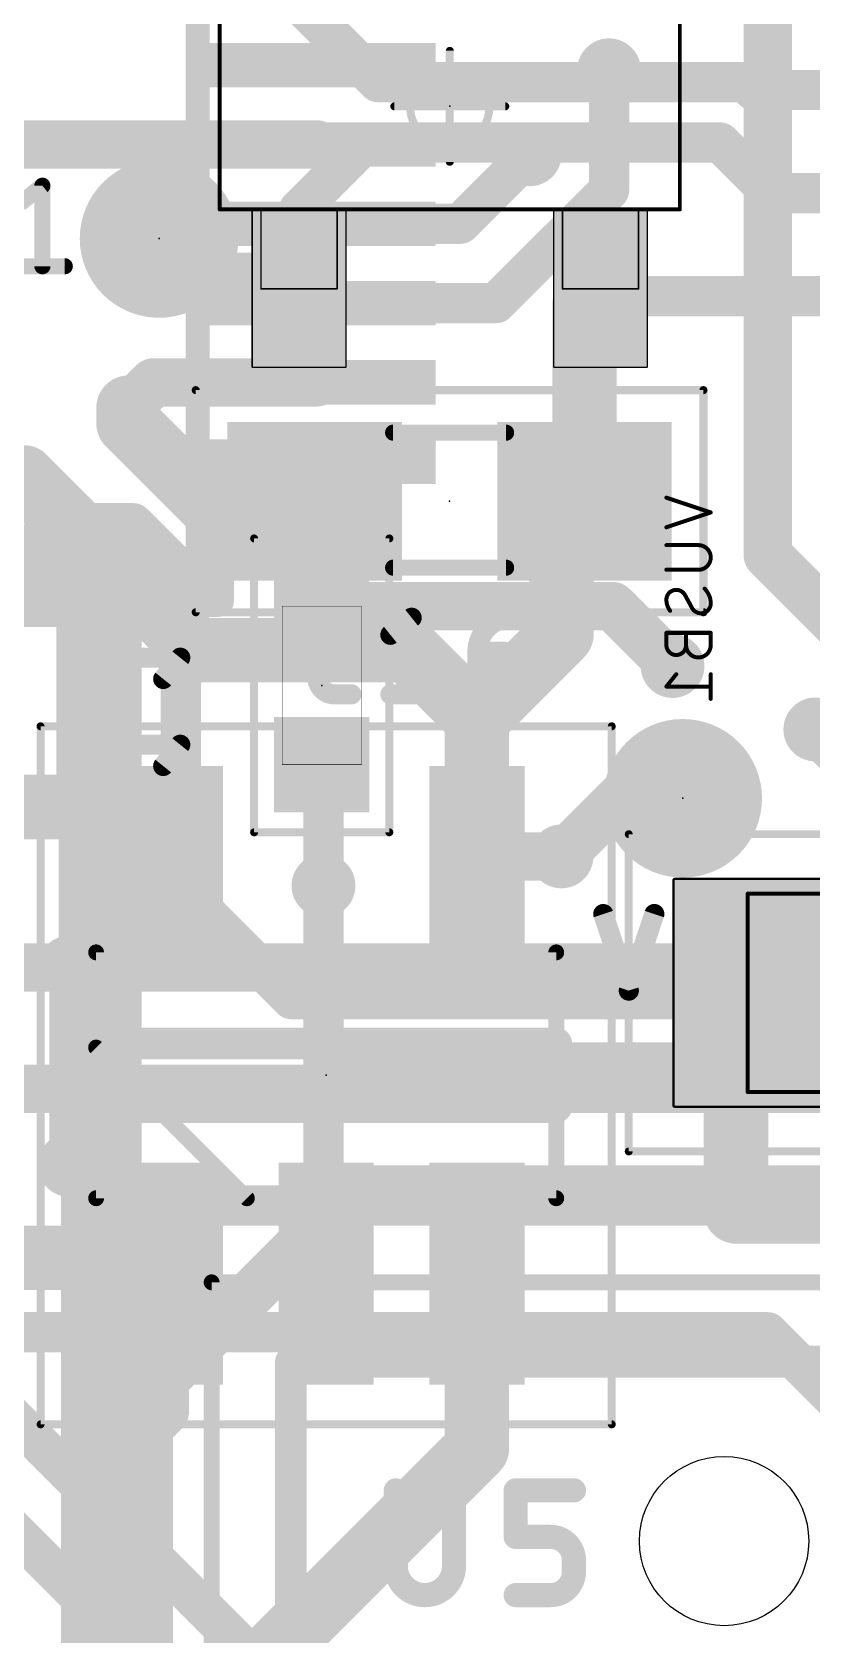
# Model space of a CAD drawing. Extents: x 23.6 to 57.9, y 14.1 to 54.9.
# Drawn here: x 46.36 to 51.28, y 21.29 to 31.4 of the extents above; entities that cross this region are included whole.
import ezdxf

# ---------------------------------------------------------------- set-up
doc = ezdxf.new("R2010")
doc.units = 0
for name, color, linetype in [('1', 12, 'CONTINUOUS'), ('15', 30, 'CONTINUOUS'), ('16', 132, 'CONTINUOUS'), ('18', 110, 'CONTINUOUS'), ('2', 41, 'CONTINUOUS'), ('20', 31, 'CONTINUOUS'), ('21', 253, 'CONTINUOUS'), ('22', 253, 'CONTINUOUS'), ('23', 53, 'CONTINUOUS'), ('24', 53, 'CONTINUOUS'), ('25', 253, 'CONTINUOUS'), ('26', 253, 'CONTINUOUS'), ('39', 12, 'CONTINUOUS'), ('40', 132, 'CONTINUOUS'), ('51', 253, 'CONTINUOUS'), ('52', 253, 'CONTINUOUS')]:
    doc.layers.add(name, color=color, linetype=linetype)

# ---------------------------------------------------------------- blocks, each defined once
blk = doc.blocks.new('RECT')
blk.add_solid([(-0.5, -0.5), (0.5, -0.5), (-0.5, 0.5), (0.5, 0.5)])
blk = doc.blocks.new('RECT152000X232000R3')
at = {"const_width": 0.0143}
blk.add_lwpolyline([(0.4679, -0.7107), (0.4679, 0.7107, 0.4142), (0.4608, 0.7179), (-0.4608, 0.7179, 0.4142), (-0.4679, 0.7107), (-0.4679, -0.7107, 0.4142), (-0.4608, -0.7179), (0.4608, -0.7179, 0.4142)], format="xyb", close=True, dxfattribs=at)
blk.add_solid([(-0.4643, -0.7143), (0.4643, -0.7143), (-0.4643, 0.7143), (0.4643, 0.7143)])
blk = doc.blocks.new('PIE')
at = {"const_width": 0.5}
blk.add_lwpolyline([(0, -0.25, 1), (0, 0.25, 1), (0, -0.25)], format="xyb", dxfattribs=at)
blk = doc.blocks.new('RECT160000X96000R3')
at = {"const_width": 0.009}
blk.add_lwpolyline([(0.4955, -0.291), (0.4955, 0.291, 0.4142), (0.491, 0.2955), (-0.491, 0.2955, 0.4142), (-0.4955, 0.291), (-0.4955, -0.291, 0.4142), (-0.491, -0.2955), (0.491, -0.2955, 0.4142)], format="xyb", close=True, dxfattribs=at)
blk.add_solid([(-0.4933, -0.2933), (0.4933, -0.2933), (-0.4933, 0.2933), (0.4933, 0.2933)])
blk = doc.blocks.new('ROUNDV')
at = {"const_width": 0.5}
blk.add_lwpolyline([(0, -0.25, 1), (0, 0.25, 1), (0, -0.25)], format="xyb", dxfattribs=at)

msp = doc.modelspace()

# ---------------------------------------------------------------- linework, layer by layer
at = {"layer": '1'}
for points, const_width in [([(48.543, 31.081), (48.046, 31.578)], 0.254), ([(50, 31.1552), (50, 31.081)], 0.254), ([(48.543, 31.081), (50, 31.081)], 0.254), ([(50, 31.081), (50.8578, 31.081)], 0.254), ([(50.8578, 31.081), (50.9078, 31.031)], 0.254), ([(50.9078, 31.031), (52.432, 31.031)], 0.254), ([(48.468, 30.7), (48.046, 30.278)], 0.254), ([(49.5, 30.7), (48.468, 30.7)], 0.254), ([(49.6, 30.7), (49.5, 30.7)], 0.254), ([(49.5, 30.7), (49.5, 30.6258)], 0.254), ([(50.7, 30.7), (49.6, 30.7)], 0.254), ([(51.019, 30.381), (50.7, 30.7)], 0.254), ([(52.432, 30.381), (51.019, 30.381)], 0.254), ([(48.046, 30.278), (48.046, 29.778)], 0.254), ([(47.164, 30.095), (47.164, 29.878)], 0.254), ([(47.946, 29.878), (47.164, 29.878)], 0.254), ([(48.046, 29.778), (47.946, 29.878)], 0.254), ([(49.845, 29.677), (49.946, 29.778)], 0.4064), ([(49.845, 28.439), (49.845, 29.677)], 0.4064), ([(49.899, 29.731), (49.845, 29.677)], 0.254), ([(52.432, 29.731), (49.899, 29.731)], 0.254), ([(46.9715, 28.9285), (46.9715, 29.0285)], 0.4064), ([(47.461, 28.439), (46.9715, 28.9285)], 0.4064), ([(46.9701, 29.0299), (46.9715, 29.0285)], 0.3048), ([(44.762, 28.589), (46.311, 28.589)], 0.4064), ([(46.311, 28.589), (47.4, 27.5)], 0.4064), ([(48.145, 28.439), (47.461, 28.439)], 0.4064), ([(49.845, 28.439), (49.7, 28.294)], 0.4064), ([(49.7, 28.294), (49.7, 27.6)], 0.4064), ([(29.7, 27.9), (46.8, 27.9)], 0.508), ([(46.8, 27.9), (46.8, 14.9)], 0.508), ([(49.7, 27.6), (49.167, 27.067)], 0.4064), ([(48.734, 27.5), (47.4, 27.5)], 0.4064), ([(49.167, 27.067), (48.734, 27.5)], 0.4064), ([(49.167, 26.07), (49.167, 27.067)], 0.4064), ([(46.826, 26.511), (45.849, 26.511)], 0.4064), ([(47.267, 26.07), (46.826, 26.511)], 0.4064), ([(49.167, 26.07), (49.297, 26.2)], 0.3048), ([(49.297, 26.2), (49.7, 26.2)], 0.3048), ([(48.2, 26.0156), (48.2, 23.587)], 0.254), ([(48.2, 26.0156), (48.2, 24.9)], 0.254), ([(52.1, 25.5), (33.2, 25.5)], 0.3048), ([(46.6, 25.5), (46.6, 24.2544)], 0.254), ([(50.874, 25.34), (50.8, 25.266)], 0.4064), ([(50.8, 25.266), (50.8, 24.9)], 0.4064), ([(50.8, 24.9), (50.8, 23.962)], 0.4064), ([(48.2, 24.9), (50.8, 24.9)], 0.254), ([(50.8, 23.962), (51.855, 23.962)], 0.4064), ([(47.167, 23.67), (43.63, 23.67)], 0.4064), ([(47.267, 23.57), (47.167, 23.67)], 0.4064), ([(49.167, 23.57), (49.167, 22.467)], 0.4064), ([(48.2, 23.587), (48.217, 23.57)], 0.254), ([(49.167, 22.467), (46.6, 19.9)], 0.4064)]:
    msp.add_lwpolyline(points, dxfattribs=dict(at, const_width=const_width))
for points, const_width in [([(50.0635, 31.1552, 1), (49.9365, 31.1552)], 0.127), ([(48.543, 31.1445, 1), (48.543, 31.0175)], 0.127), ([(48.4981, 31.0361, 1), (48.5879, 31.1259)], 0.127), ([(50, 31.1445, 1), (50, 31.0175)], 0.127), ([(49.9365, 31.081, 1), (50.0635, 31.081)], 0.127), ([(50, 31.0175, 1), (50, 31.1445)], 0.127), ([(50.9027, 31.1259, 1), (50.8129, 31.0361)], 0.127), ([(50.9078, 31.0945, 1), (50.9078, 30.9675)], 0.127), ([(50.8578, 31.0175, 1), (50.8578, 31.1445)], 0.127), ([(50.8629, 30.9861, 1), (50.9527, 31.0759)], 0.127), ([(48.468, 30.7635, 1), (48.468, 30.6365)], 0.127), ([(48.5129, 30.6551, 1), (48.4231, 30.7449)], 0.127), ([(49.5, 30.7635, 1), (49.5, 30.6365)], 0.127), ([(49.5635, 30.7, 1), (49.4365, 30.7)], 0.127), ([(49.5, 30.6365, 1), (49.5, 30.7635)], 0.127), ([(49.6, 30.7635, 1), (49.6, 30.6365)], 0.127), ([(49.6, 30.6365, 1), (49.6, 30.7635)], 0.127), ([(50.7449, 30.7449, 1), (50.6551, 30.6551)], 0.127), ([(50.7, 30.6365, 1), (50.7, 30.7635)], 0.127), ([(49.4365, 30.6258, 1), (49.5635, 30.6258)], 0.127), ([(51.019, 30.4445, 1), (51.019, 30.3175)], 0.127), ([(50.9741, 30.3361, 1), (51.0639, 30.4259)], 0.127), ([(48.1095, 30.278, 1), (47.9825, 30.278)], 0.127), ([(48.0011, 30.3229, 1), (48.0909, 30.2331)], 0.127), ([(47.2275, 30.095, 1), (47.1005, 30.095)], 0.127), ([(47.164, 29.9415, 1), (47.164, 29.8145)], 0.127), ([(47.1005, 29.878, 1), (47.2275, 29.878)], 0.127), ([(47.9909, 29.9229, 1), (47.9011, 29.8331)], 0.127), ([(47.946, 29.8145, 1), (47.946, 29.9415)], 0.127), ([(50.0178, 29.7062, 1), (49.8742, 29.8498)], 0.2032), ([(47.9825, 29.778, 1), (48.1095, 29.778)], 0.127), ([(48.0011, 29.7331, 1), (48.0909, 29.8229)], 0.127), ([(49.9466, 29.677, 1), (49.7434, 29.677)], 0.2032), ([(49.7732, 29.7488, 1), (49.9168, 29.6052)], 0.2032), ([(49.899, 29.7945, 1), (49.899, 29.6675)], 0.127), ([(49.9439, 29.6861, 1), (49.8541, 29.7759)], 0.127), ([(49.8001, 29.7219, 1), (49.8899, 29.6321)], 0.127), ([(47.0731, 29.0285, 1), (46.8699, 29.0285)], 0.2032), ([(47.0434, 29.0003, 1), (46.8997, 28.8566)], 0.2032), ([(47.024, 29.0838, 1), (46.9162, 28.976)], 0.1524), ([(46.9177, 28.9746, 1), (47.0254, 29.0823)], 0.1524), ([(46.8699, 28.9285, 1), (47.0731, 28.9285)], 0.2032), ([(46.3828, 28.6608, 1), (46.2392, 28.5172)], 0.2032), ([(46.311, 28.4874, 1), (46.311, 28.6906)], 0.2032), ([(47.461, 28.5406, 1), (47.461, 28.3374)], 0.2032), ([(47.3892, 28.3672, 1), (47.5328, 28.5108)], 0.2032), ([(48.145, 28.3374, 1), (48.145, 28.5406)], 0.2032), ([(49.9168, 28.3672, 1), (49.7732, 28.5108)], 0.2032), ([(49.8016, 28.294, 1), (49.5984, 28.294)], 0.2032), ([(49.7434, 28.439, 1), (49.9466, 28.439)], 0.2032), ([(49.6282, 28.3658, 1), (49.7718, 28.2222)], 0.2032), ([(46.927, 27.9, 1), (46.673, 27.9)], 0.254), ([(46.8, 27.773, 1), (46.8, 28.027)], 0.254), ([(49.7718, 27.5282, 1), (49.6282, 27.6718)], 0.2032), ([(47.4, 27.6016, 1), (47.4, 27.3984)], 0.2032), ([(48.8058, 27.5718, 1), (48.6622, 27.4282)], 0.2032), ([(48.734, 27.3984, 1), (48.734, 27.6016)], 0.2032), ([(49.5984, 27.6, 1), (49.8016, 27.6)], 0.2032), ([(47.3282, 27.4282, 1), (47.4718, 27.5718)], 0.2032), ([(49.2686, 27.067, 1), (49.0654, 27.067)], 0.2032), ([(49.0952, 27.1388, 1), (49.2388, 26.9952)], 0.2032), ([(49.0952, 26.9952, 1), (49.2388, 27.1388)], 0.2032), ([(46.8978, 26.5828, 1), (46.7542, 26.4392)], 0.2032), ([(46.826, 26.4094, 1), (46.826, 26.6126)], 0.2032), ([(49.297, 26.2762, 1), (49.297, 26.1238)], 0.1524), ([(49.3509, 26.1461, 1), (49.2431, 26.2539)], 0.1524), ([(49.7, 26.1238, 1), (49.7, 26.2762)], 0.1524), ([(47.1952, 25.9982, 1), (47.3388, 26.1418)], 0.2032), ([(49.0654, 26.07, 1), (49.2686, 26.07)], 0.2032), ([(49.1131, 26.1239, 1), (49.2209, 26.0161)], 0.1524), ([(48.2635, 26.0156, 1), (48.1365, 26.0156)], 0.127), ([(48.2635, 26.0156, 1), (48.1365, 26.0156)], 0.127), ([(46.6635, 25.5, 1), (46.5365, 25.5)], 0.127), ([(50.9016, 25.266, 1), (50.6984, 25.266)], 0.2032), ([(50.9458, 25.2682, 1), (50.8022, 25.4118)], 0.2032), ([(50.7282, 25.3378, 1), (50.8718, 25.1942)], 0.2032), ([(50.9016, 24.9, 1), (50.6984, 24.9)], 0.2032), ([(48.2, 24.9635, 1), (48.2, 24.8365)], 0.127), ([(48.1365, 24.9, 1), (48.2635, 24.9)], 0.127), ([(50.6984, 24.9, 1), (50.9016, 24.9)], 0.2032), ([(50.8, 24.8365, 1), (50.8, 24.9635)], 0.127), ([(46.5365, 24.2544, 1), (46.6635, 24.2544)], 0.127), ([(50.8, 24.0636, 1), (50.8, 23.8604)], 0.2032), ([(50.6984, 23.962, 1), (50.9016, 23.962)], 0.2032), ([(47.2388, 23.7418, 1), (47.0952, 23.5982)], 0.2032), ([(47.167, 23.5684, 1), (47.167, 23.7716)], 0.2032), ([(49.2686, 23.57, 1), (49.0654, 23.57)], 0.2032), ([(47.1952, 23.4982, 1), (47.3388, 23.6418)], 0.2032), ([(48.2449, 23.6319, 1), (48.1551, 23.5421)], 0.127), ([(48.1365, 23.587, 1), (48.2635, 23.587)], 0.127), ([(48.1721, 23.5251, 1), (48.2619, 23.6149)], 0.127), ([(49.2388, 22.3952, 1), (49.0952, 22.5388)], 0.2032), ([(49.0654, 22.467, 1), (49.2686, 22.467)], 0.2032)]:
    msp.add_lwpolyline(points, format="xyb", dxfattribs=dict(at, const_width=const_width))
at = {"layer": '15', "const_width": 0.3048}
for points in [[(47.2, 22.9), (48.4, 24.1)], [(48.4, 24.1), (54.3, 24.1)], [(47.2, 22.7), (47.2, 22.9)], [(47.1, 22.6), (47.2, 22.7)], [(47.1, 15.9), (47.1, 22.6)]]:
    msp.add_lwpolyline(points, dxfattribs=at)
at = {"layer": '15', "const_width": 0.1524}
for points in [[(48.4, 24.1762, 1), (48.4, 24.0238)], [(48.4539, 24.0461, 1), (48.3461, 24.1539)], [(47.2762, 22.9, 1), (47.1238, 22.9)], [(47.1461, 22.9539, 1), (47.2539, 22.8461)], [(47.2539, 22.6461, 1), (47.1461, 22.7539)], [(47.1762, 22.6, 1), (47.0238, 22.6)], [(47.1238, 22.7, 1), (47.2762, 22.7)], [(47.0461, 22.6539, 1), (47.1539, 22.5461)]]:
    msp.add_lwpolyline(points, format="xyb", dxfattribs=at)
at = {"layer": '16'}
for points, const_width in [([(51, 28.1), (51, 33.4797)], 0.3048), ([(50, 30.4), (50, 31.1552)], 0.254), ([(48.157, 30.688), (45.412, 30.688)], 0.3048), ([(49.5, 30.6258), (49.0622, 30.188)], 0.254), ([(49.288, 29.688), (50, 30.4)], 0.254), ([(49.0622, 30.188), (48.157, 30.188)], 0.254), ([(48.157, 29.688), (49.288, 29.688)], 0.254), ([(47.1283, 29.188), (46.9701, 29.0299)], 0.3048), ([(48.157, 29.188), (47.1283, 29.188)], 0.3048), ([(48.157, 27.81), (48.157, 28.688)], 0.254), ([(46.157, 27.957), (46.5, 28.3)], 0.254), ([(46.5, 28.3), (47, 28.3)], 0.254), ([(47, 28.3), (47.3, 28)], 0.254), ([(51.4838, 27.6162), (51, 28.1)], 0.3048), ([(47.3, 28), (47.3, 26)], 0.254), ([(48.189, 27.778), (48.157, 27.81)], 0.254), ([(48.189, 27.778), (50.022, 27.778)], 0.3048), ([(50.022, 27.778), (50.4, 27.4)], 0.3048), ([(46.657, 27.188), (46.657, 25.557)], 0.254), ([(51.747, 26.553), (51.3, 27)], 0.3048), ([(48.189, 26.778), (48.2, 26.767)], 0.254), ([(48.2, 26.767), (48.2, 26.0156)], 0.254), ([(49.7, 26.2), (50.066, 26.566)], 0.3048), ([(50.066, 26.566), (50.464, 26.566)], 0.3048), ([(47.3, 26), (48, 25.3)], 0.254), ([(46.657, 25.557), (46.6, 25.5)], 0.254), ([(48, 25.3), (53, 25.3)], 0.254), ([(53.335, 24.735), (45.477, 24.735)], 0.3048), ([(46.6, 24.2544), (46.8, 24.0544)], 0.254), ([(46.8, 24.0544), (46.8, 24)], 0.254), ([(46.8, 24), (54.1438, 24)], 0.254), ([(51, 23.2), (45.6, 23.2)], 0.254), ([(52, 22.2), (51, 23.2)], 0.254), ([(47.8, 21.1071), (46.2071, 22.7)], 0.254), ([(46, 22.2), (47.3, 20.9)], 0.254)]:
    msp.add_lwpolyline(points, dxfattribs=dict(at, const_width=const_width))
for points, const_width in [([(50.0635, 31.1552, 1), (49.9365, 31.1552)], 0.127), ([(48.157, 30.6118, 1), (48.157, 30.7642)], 0.1524), ([(49.5449, 30.5809, 1), (49.4551, 30.6707)], 0.127), ([(50.0449, 30.3551, 1), (49.9551, 30.4449)], 0.127), ([(49.9365, 30.4, 1), (50.0635, 30.4)], 0.127), ([(48.157, 30.2515, 1), (48.157, 30.1245)], 0.127), ([(49.0622, 30.1245, 1), (49.0622, 30.2515)], 0.127), ([(49.0173, 30.2329, 1), (49.1071, 30.1431)], 0.127), ([(48.157, 29.7515, 1), (48.157, 29.6245)], 0.127), ([(49.288, 29.6245, 1), (49.288, 29.7515)], 0.127), ([(49.2431, 29.7329, 1), (49.3329, 29.6431)], 0.127), ([(47.1283, 29.2642, 1), (47.1283, 29.1118)], 0.1524), ([(47.1821, 29.1341, 1), (47.0744, 29.2419)], 0.1524), ([(48.157, 29.1118, 1), (48.157, 29.2642)], 0.1524), ([(46.9162, 29.0838, 1), (47.024, 28.976)], 0.1524), ([(48.2205, 28.688, 1), (48.0935, 28.688)], 0.127), ([(46.5, 28.3635, 1), (46.5, 28.2365)], 0.127), ([(46.5449, 28.2551, 1), (46.4551, 28.3449)], 0.127), ([(47.0449, 28.3449, 1), (46.9551, 28.2551)], 0.127), ([(47, 28.2365, 1), (47, 28.3635)], 0.127), ([(51.0539, 28.1539, 1), (50.9461, 28.0461)], 0.1524), ([(47.3635, 28, 1), (47.2365, 28)], 0.127), ([(47.2551, 27.9551, 1), (47.3449, 28.0449)], 0.127), ([(50.9238, 28.1, 1), (51.0762, 28.1)], 0.1524), ([(48.2019, 27.8549, 1), (48.1121, 27.7651)], 0.127), ([(48.189, 27.8542, 1), (48.189, 27.7018)], 0.1524), ([(50.0759, 27.8319, 1), (49.9681, 27.7241)], 0.1524), ([(50.022, 27.7018, 1), (50.022, 27.8542)], 0.1524), ([(48.0935, 27.81, 1), (48.2205, 27.81)], 0.127), ([(48.1441, 27.7331, 1), (48.2339, 27.8229)], 0.127), ([(50.3461, 27.3461, 1), (50.4539, 27.4539)], 0.1524), ([(46.7205, 27.188, 1), (46.5935, 27.188)], 0.127), ([(51.3539, 27.0539, 1), (51.2461, 26.9461)], 0.1524), ([(48.2339, 26.8229, 1), (48.1441, 26.7331)], 0.127), ([(48.2635, 26.767, 1), (48.1365, 26.767)], 0.127), ([(48.1551, 26.7221, 1), (48.2449, 26.8119)], 0.127), ([(50.066, 26.6422, 1), (50.066, 26.4898)], 0.1524), ([(50.1199, 26.5121, 1), (50.0121, 26.6199)], 0.1524), ([(50.464, 26.4898, 1), (50.464, 26.6422)], 0.1524), ([(49.6461, 26.2539, 1), (49.7539, 26.1461)], 0.1524), ([(47.3449, 26.0449, 1), (47.2551, 25.9551)], 0.127), ([(48.1365, 26.0156, 1), (48.2635, 26.0156)], 0.127), ([(47.2365, 26, 1), (47.3635, 26)], 0.127), ([(46.7019, 25.5121, 1), (46.6121, 25.6019)], 0.127), ([(46.5551, 25.5449, 1), (46.6449, 25.4551)], 0.127), ([(46.5935, 25.557, 1), (46.7205, 25.557)], 0.127), ([(48, 25.3635, 1), (48, 25.2365)], 0.127), ([(47.9551, 25.2551, 1), (48.0449, 25.3449)], 0.127), ([(46.6449, 24.2993, 1), (46.5551, 24.2095)], 0.127), ([(46.8635, 24.0544, 1), (46.7365, 24.0544)], 0.127), ([(46.7551, 24.0095, 1), (46.8449, 24.0993)], 0.127), ([(46.8, 24.0635, 1), (46.8, 23.9365)], 0.127), ([(46.7365, 24, 1), (46.8635, 24)], 0.127), ([(51.0449, 23.2449, 1), (50.9551, 23.1551)], 0.127), ([(51, 23.1365, 1), (51, 23.2635)], 0.127)]:
    msp.add_lwpolyline(points, format="xyb", dxfattribs=dict(at, const_width=const_width))
at = {"layer": '2', "const_width": 0.19}
for points in [[(47, 22.7), (48.3, 24)], [(48.3, 24), (53, 24)], [(47, 15.8), (47, 22.7)]]:
    msp.add_lwpolyline(points, dxfattribs=at)
at = {"layer": '2', "const_width": 0.095}
for points in [[(48.3, 24.0475, 1), (48.3, 23.9525)], [(48.3336, 23.9664, 1), (48.2664, 24.0336)], [(47.0475, 22.7, 1), (46.9525, 22.7)], [(46.9664, 22.7336, 1), (47.0336, 22.6664)]]:
    msp.add_lwpolyline(points, format="xyb", dxfattribs=at)
at = {"layer": '20'}
msp.add_circle((50.725, 21.884), 0.5334, dxfattribs=at)
at = {"layer": '21', "const_width": 0.2}
for points in [[(46.767, 24.62), (46.767, 25.02)], [(46.767, 25.02), (49.667, 25.02)], [(49.667, 25.02), (49.667, 24.62)], [(49.667, 24.62), (46.767, 24.62)], [(46.717, 22.87), (46.717, 24.27)]]:
    msp.add_lwpolyline(points, dxfattribs=at)
at = {"layer": '21', "const_width": 0.1}
for points in [[(46.817, 25.02, 1), (46.717, 25.02)], [(46.767, 25.07, 1), (46.767, 24.97)], [(49.717, 25.02, 1), (49.617, 25.02)], [(49.667, 24.97, 1), (49.667, 25.07)], [(46.767, 24.67, 1), (46.767, 24.57)], [(46.717, 24.62, 1), (46.817, 24.62)], [(49.617, 24.62, 1), (49.717, 24.62)], [(49.667, 24.57, 1), (49.667, 24.67)], [(46.767, 24.27, 1), (46.667, 24.27)], [(46.667, 22.87, 1), (46.767, 22.87)]]:
    msp.add_lwpolyline(points, format="xyb", dxfattribs=at)
at = {"layer": '22'}
for points, const_width in [([(47.534, 27.811), (47.534, 28.311)], 0.2032), ([(50.3613, 28.461), (50.6407, 28.3679)], 0.0254), ([(50.6407, 28.3679), (50.3613, 28.2747)], 0.0254), ([(50.3613, 28.162), (50.5631, 28.162)], 0.0254), ([(50.5631, 28.0068), (50.3613, 28.0068)], 0.0254), ([(47.034, 27.811), (47.534, 27.811)], 0.2032), ([(50.5243, 27.7635), (50.4777, 27.8489)], 0.0254), ([(50.6407, 27.6092), (50.3613, 27.6092)], 0.0254), ([(50.3613, 27.6092), (50.3613, 27.5316)], 0.0254), ([(50.4855, 27.6092), (50.4855, 27.5316)], 0.0254), ([(50.6407, 27.5316), (50.6407, 27.6092)], 0.0254), ([(50.4234, 27.3482), (50.3613, 27.2706)], 0.0254), ([(50.3613, 27.2706), (50.6407, 27.2706)], 0.0254), ([(50.6407, 27.3482), (50.6407, 27.193)], 0.0254)]:
    msp.add_lwpolyline(points, dxfattribs=dict(at, const_width=const_width))
for points, const_width in [([(47.5848, 28.311, 1), (47.4832, 28.311)], 0.1016), ([(50.3633, 28.467, 1), (50.3593, 28.455)], 0.0127), ([(50.6427, 28.3619, 1), (50.6387, 28.3739)], 0.0127), ([(50.6387, 28.3619, 1), (50.6427, 28.3739)], 0.0127), ([(50.3593, 28.2808, 1), (50.3633, 28.2687)], 0.0127), ([(50.3613, 28.1684, 1), (50.3613, 28.1557)], 0.0127), ([(50.5631, 28.0068, 1), (50.5631, 28.162)], 0.0254), ([(50.5631, 28.1684, 1), (50.5631, 28.1557)], 0.0127), ([(50.5631, 28.1557, 1), (50.5631, 28.1684)], 0.0127), ([(50.3613, 28.0132, 1), (50.3613, 28.0005)], 0.0127), ([(50.5631, 28.0132, 1), (50.5631, 28.0005)], 0.0127), ([(50.5631, 28.0005, 1), (50.5631, 28.0132)], 0.0127), ([(47.034, 27.8618, 1), (47.034, 27.7602)], 0.1016), ([(47.534, 27.7602, 1), (47.534, 27.8618)], 0.1016), ([(50.4234, 27.8799, 0.4142), (50.3613, 27.8179)], 0.0254), ([(50.4777, 27.8489, 0.2656), (50.4234, 27.8799)], 0.0254), ([(50.4234, 27.8863, 1), (50.4234, 27.8736)], 0.0127), ([(50.4234, 27.8736, 1), (50.4234, 27.8863)], 0.0127), ([(50.6407, 27.7946, 0.2), (50.6019, 27.8877)], 0.0254), ([(50.6064, 27.8922, 1), (50.5974, 27.8832)], 0.0127), ([(47.4832, 27.811, 1), (47.5848, 27.811)], 0.1016), ([(50.3613, 27.8179, 0.1623), (50.3846, 27.748)], 0.0254), ([(50.3676, 27.8179, 1), (50.355, 27.8179)], 0.0127), ([(50.3549, 27.8179, 1), (50.3676, 27.8179)], 0.0127), ([(50.4833, 27.8519, 1), (50.4721, 27.8459)], 0.0127), ([(50.4722, 27.8457, 1), (50.4832, 27.8521)], 0.0127), ([(50.5786, 27.7325, 0.4142), (50.6407, 27.7946)], 0.0254), ([(50.647, 27.7946, 1), (50.6344, 27.7946)], 0.0127), ([(50.6344, 27.7946, 1), (50.647, 27.7946)], 0.0127), ([(50.3795, 27.7442, 1), (50.3897, 27.7518)], 0.0127), ([(50.5298, 27.7668, 1), (50.5188, 27.7603)], 0.0127), ([(50.5243, 27.7635, 0.2656), (50.5786, 27.7325)], 0.0254), ([(50.5187, 27.7605, 1), (50.5299, 27.7666)], 0.0127), ([(50.5786, 27.7388, 1), (50.5786, 27.7261)], 0.0127), ([(50.5786, 27.7261, 1), (50.5786, 27.7388)], 0.0127), ([(50.3613, 27.6156, 1), (50.3613, 27.6029)], 0.0127), ([(50.3676, 27.6092, 1), (50.355, 27.6092)], 0.0127), ([(50.4918, 27.6092, 1), (50.4791, 27.6092)], 0.0127), ([(50.6471, 27.6092, 1), (50.6344, 27.6092)], 0.0127), ([(50.6407, 27.6029, 1), (50.6407, 27.6156)], 0.0127), ([(50.3613, 27.5316, 1), (50.4855, 27.5316)], 0.0254), ([(50.3676, 27.5316, 1), (50.355, 27.5316)], 0.0127), ([(50.355, 27.5316, 1), (50.3676, 27.5316)], 0.0127), ([(50.4855, 27.5316, 1), (50.6407, 27.5316)], 0.0254), ([(50.4918, 27.5316, 1), (50.4791, 27.5316)], 0.0127), ([(50.4918, 27.5316, 1), (50.4791, 27.5316)], 0.0127), ([(50.4791, 27.5316, 1), (50.4918, 27.5316)], 0.0127), ([(50.647, 27.5316, 1), (50.6343, 27.5316)], 0.0127), ([(50.6344, 27.5316, 1), (50.6471, 27.5316)], 0.0127), ([(50.3563, 27.2746, 1), (50.3663, 27.2666)], 0.0127), ([(50.3613, 27.277, 1), (50.3613, 27.2643)], 0.0127), ([(50.4283, 27.3442, 1), (50.4184, 27.3522)], 0.0127), ([(50.6471, 27.3482, 1), (50.6344, 27.3482)], 0.0127), ([(50.6407, 27.2643, 1), (50.6407, 27.277)], 0.0127), ([(50.6344, 27.193, 1), (50.6471, 27.193)], 0.0127)]:
    msp.add_lwpolyline(points, format="xyb", dxfattribs=dict(at, const_width=const_width))
at = {"layer": '23'}
for p in [(48.996, 30.928), (48.995, 28.439), (50.464, 26.566), (48.217, 24.82)]:
    msp.add_point(p, dxfattribs=at)
at = {"layer": '24'}
for p in [(47.164, 30.095), (48.189, 27.278)]:
    msp.add_point(p, dxfattribs=at)
at = {"layer": '25'}
for points, const_width in [([(46.2872, 30.3149), (46.4284, 30.4278)], 0.1016), ([(46.4284, 30.4278), (46.4284, 29.9198)], 0.1016), ([(46.2872, 29.9198), (46.5695, 29.9198)], 0.1016), ([(48.2688, 27.7041), (48.3761, 27.7041)], 0.127), ([(48.6217, 27.5969), (48.7557, 27.7041)], 0.127), ([(48.7557, 27.7041), (48.7557, 27.2215)], 0.127), ([(48.1616, 27.3287), (48.1616, 27.5969)], 0.127), ([(49.1703, 27.4896), (49.3312, 27.4896)], 0.127), ([(49.1703, 27.3556), (49.1703, 27.4896)], 0.127), ([(49.4384, 27.3824), (49.4384, 27.3556)], 0.127), ([(48.3761, 27.2215), (48.2688, 27.2215)], 0.127), ([(48.6217, 27.2215), (48.8898, 27.2215)], 0.127), ([(48.6556, 22.2038), (48.6556, 21.7268)], 0.1524), ([(49.0225, 21.7268), (49.0225, 22.2038)], 0.1524), ([(49.4115, 21.9103), (49.4115, 22.2038)], 0.1524), ([(49.4115, 22.2038), (49.7784, 22.2038)], 0.1524), ([(49.6316, 21.9103), (49.4115, 21.9103)], 0.1524), ([(49.7784, 21.6902), (49.7784, 21.7635)], 0.1524), ([(49.4115, 21.5434), (49.6316, 21.5434)], 0.1524)]:
    msp.add_lwpolyline(points, dxfattribs=dict(at, const_width=const_width))
for points, const_width in [([(46.4538, 30.4278, 1), (46.403, 30.4278)], 0.0508), ([(46.4442, 30.408, 1), (46.4125, 30.4476)], 0.0508), ([(46.403, 29.9198, 1), (46.4538, 29.9198)], 0.0508), ([(46.5695, 29.8944, 1), (46.5695, 29.9452)], 0.0508), ([(48.2688, 27.7041, 0.4142), (48.1616, 27.5969)], 0.127), ([(48.2688, 27.7358, 1), (48.2688, 27.6724)], 0.0635), ([(48.2688, 27.6724, 1), (48.2688, 27.7358)], 0.0635), ([(48.3761, 27.6724, 1), (48.3761, 27.7358)], 0.0635), ([(48.7875, 27.7041, 1), (48.724, 27.7041)], 0.0635), ([(48.7756, 27.6793, 1), (48.7359, 27.7289)], 0.0635), ([(49.3848, 27.7041, 0.4142), (49.1703, 27.4896)], 0.127), ([(49.3848, 27.6724, 1), (49.3848, 27.7358)], 0.0635), ([(48.1933, 27.5969, 1), (48.1298, 27.5969)], 0.0635), ([(48.1298, 27.5969, 1), (48.1933, 27.5969)], 0.0635), ([(48.6018, 27.6216, 1), (48.6415, 27.5721)], 0.0635), ([(49.202, 27.4896, 1), (49.1385, 27.4896)], 0.0635), ([(49.1385, 27.4896, 1), (49.202, 27.4896)], 0.0635), ([(49.1703, 27.5214, 1), (49.1703, 27.4579)], 0.0635), ([(49.4384, 27.3824, 0.4142), (49.3312, 27.4896)], 0.127), ([(49.3312, 27.5214, 1), (49.3312, 27.4579)], 0.0635), ([(49.3312, 27.4579, 1), (49.3312, 27.5214)], 0.0635), ([(48.1616, 27.3287, 0.4142), (48.2688, 27.2215)], 0.127), ([(48.1933, 27.3287, 1), (48.1298, 27.3287)], 0.0635), ([(49.202, 27.3556, 1), (49.1385, 27.3556)], 0.0635), ([(49.1385, 27.3556, 1), (49.202, 27.3556)], 0.0635), ([(49.1703, 27.3556, 1), (49.4384, 27.3556)], 0.127), ([(49.4702, 27.3824, 1), (49.4067, 27.3824)], 0.0635), ([(49.4702, 27.3556, 1), (49.4067, 27.3556)], 0.0635), ([(49.4067, 27.3824, 1), (49.4702, 27.3824)], 0.0635), ([(49.4067, 27.3556, 1), (49.4702, 27.3556)], 0.0635), ([(48.1298, 27.3287, 1), (48.1933, 27.3287)], 0.0635), ([(48.2688, 27.2533, 1), (48.2688, 27.1898)], 0.0635), ([(48.2688, 27.1898, 1), (48.2688, 27.2533)], 0.0635), ([(48.3761, 27.1898, 1), (48.3761, 27.2533)], 0.0635), ([(48.6217, 27.2533, 1), (48.6217, 27.1898)], 0.0635), ([(48.8898, 27.1898, 1), (48.8898, 27.2533)], 0.0635), ([(48.724, 27.2215, 1), (48.7875, 27.2215)], 0.0635), ([(48.6937, 22.2038, 1), (48.6175, 22.2038)], 0.0762), ([(49.0606, 22.2038, 1), (48.9844, 22.2038)], 0.0762), ([(49.4496, 22.2038, 1), (49.3734, 22.2038)], 0.0762), ([(49.4115, 22.2419, 1), (49.4115, 22.1657)], 0.0762), ([(49.7784, 22.1657, 1), (49.7784, 22.2419)], 0.0762), ([(49.4115, 21.9484, 1), (49.4115, 21.8722)], 0.0762), ([(49.3734, 21.9103, 1), (49.4496, 21.9103)], 0.0762), ([(49.7784, 21.7635, 0.4142), (49.6316, 21.9103)], 0.1524), ([(49.6316, 21.9484, 1), (49.6316, 21.8722)], 0.0762), ([(49.6316, 21.8722, 1), (49.6316, 21.9484)], 0.0762), ([(49.8165, 21.7635, 1), (49.7403, 21.7635)], 0.0762), ([(48.6556, 21.7268, 1), (49.0225, 21.7268)], 0.1524), ([(48.6937, 21.7268, 1), (48.6175, 21.7268)], 0.0762), ([(48.6175, 21.7268, 1), (48.6937, 21.7268)], 0.0762), ([(49.0606, 21.7268, 1), (48.9844, 21.7268)], 0.0762), ([(48.9844, 21.7268, 1), (49.0606, 21.7268)], 0.0762), ([(49.6316, 21.5434, 0.4142), (49.7784, 21.6902)], 0.1524), ([(49.7403, 21.7635, 1), (49.8165, 21.7635)], 0.0762), ([(49.8165, 21.6902, 1), (49.7403, 21.6902)], 0.0762), ([(49.7403, 21.6902, 1), (49.8165, 21.6902)], 0.0762), ([(49.4115, 21.5815, 1), (49.4115, 21.5053)], 0.0762), ([(49.6316, 21.5815, 1), (49.6316, 21.5053)], 0.0762), ([(49.6316, 21.5053, 1), (49.6316, 21.5815)], 0.0762)]:
    msp.add_lwpolyline(points, format="xyb", dxfattribs=dict(at, const_width=const_width))
at = {"layer": '26', "const_width": 0.127}
for points in [[(46.8145, 27.3183), (46.8145, 27.5864)], [(47.2971, 27.4524), (46.8145, 27.4524)], [(47.1899, 27.3183), (47.2971, 27.4524)], [(46.8145, 26.7697), (46.8145, 27.0378)], [(47.2971, 26.9037), (46.8145, 26.9037)], [(47.1899, 26.7697), (47.2971, 26.9037)], [(46.8145, 26.5241), (46.8145, 26.4168)], [(47.2971, 26.4168), (47.2971, 26.5241)], [(46.9217, 26.3096), (47.1899, 26.3096)], [(50.1244, 25.3539), (49.9635, 25.8365)], [(50.2852, 25.8365), (50.1244, 25.3539)], [(50.8071, 25.8365), (50.5389, 25.8365)], [(50.8071, 25.622), (50.8071, 25.8365)], [(50.6462, 25.622), (50.8071, 25.622)], [(50.5389, 25.4611), (50.5389, 25.5148)], [(50.8071, 25.3539), (50.6462, 25.3539)]]:
    msp.add_lwpolyline(points, dxfattribs=at)
at = {"layer": '26'}
for points, const_width in [([(46.8463, 27.5864, 1), (46.7828, 27.5864)], 0.0635), ([(46.8145, 27.4841, 1), (46.8145, 27.4206)], 0.0635), ([(47.3219, 27.4325, 1), (47.2723, 27.4722)], 0.0635), ([(47.2971, 27.4206, 1), (47.2971, 27.4841)], 0.0635), ([(46.7828, 27.3183, 1), (46.8463, 27.3183)], 0.0635), ([(47.1651, 27.3381, 1), (47.2146, 27.2985)], 0.0635), ([(46.8463, 27.0378, 1), (46.7828, 27.0378)], 0.0635), ([(46.8145, 26.9355, 1), (46.8145, 26.872)], 0.0635), ([(47.3219, 26.8839, 1), (47.2723, 26.9236)], 0.0635), ([(47.2971, 26.872, 1), (47.2971, 26.9355)], 0.0635), ([(46.7828, 26.7697, 1), (46.8463, 26.7697)], 0.0635), ([(47.1651, 26.7895, 1), (47.2146, 26.7498)], 0.0635), ([(46.8463, 26.5241, 1), (46.7828, 26.5241)], 0.0635), ([(47.3289, 26.5241, 1), (47.2653, 26.5241)], 0.0635), ([(46.8145, 26.4168, 0.4142), (46.9217, 26.3096)], 0.127), ([(46.8463, 26.4168, 1), (46.7828, 26.4168)], 0.0635), ([(47.1899, 26.3096, 0.4142), (47.2971, 26.4168)], 0.127), ([(47.3288, 26.4168, 1), (47.2654, 26.4168)], 0.0635), ([(46.7828, 26.4168, 1), (46.8463, 26.4168)], 0.0635), ([(46.9217, 26.3413, 1), (46.9217, 26.2778)], 0.0635), ([(46.9217, 26.2778, 1), (46.9217, 26.3413)], 0.0635), ([(47.1899, 26.3413, 1), (47.1899, 26.2778)], 0.0635), ([(47.1899, 26.2778, 1), (47.1899, 26.3413)], 0.0635), ([(47.2653, 26.4168, 1), (47.3289, 26.4168)], 0.0635), ([(49.9936, 25.8465, 1), (49.9334, 25.8265)], 0.0635), ([(50.3154, 25.8265, 1), (50.2551, 25.8465)], 0.0635), ([(50.5389, 25.8682, 1), (50.5389, 25.8048)], 0.0635), ([(50.8388, 25.8365, 1), (50.7753, 25.8365)], 0.0635), ([(50.8071, 25.8048, 1), (50.8071, 25.8682)], 0.0635), ([(50.6462, 25.622, 0.4142), (50.5389, 25.5148)], 0.127), ([(50.6462, 25.6538, 1), (50.6462, 25.5903)], 0.0635), ([(50.6462, 25.5903, 1), (50.6462, 25.6538)], 0.0635), ([(50.8071, 25.5903, 1), (50.8071, 25.6538)], 0.0635), ([(50.5707, 25.5148, 1), (50.5072, 25.5148)], 0.0635), ([(50.7753, 25.622, 1), (50.8388, 25.622)], 0.0635), ([(50.5072, 25.5148, 1), (50.5707, 25.5148)], 0.0635), ([(50.5389, 25.4611, 0.4142), (50.6462, 25.3539)], 0.127), ([(50.5707, 25.4611, 1), (50.5072, 25.4611)], 0.0635), ([(50.5072, 25.4611, 1), (50.5707, 25.4611)], 0.0635), ([(50.0942, 25.3639, 1), (50.1545, 25.3439)], 0.0635), ([(50.0942, 25.3439, 1), (50.1545, 25.3639)], 0.0635), ([(50.6462, 25.3857, 1), (50.6462, 25.3222)], 0.0635), ([(50.6462, 25.3222, 1), (50.6462, 25.3857)], 0.0635), ([(50.8071, 25.3222, 1), (50.8071, 25.3857)], 0.0635)]:
    msp.add_lwpolyline(points, format="xyb", dxfattribs=dict(at, const_width=const_width))
at = {"layer": '39'}
for points, const_width in [([(48.996, 31.278), (48.996, 30.578)], 0.05), ([(48.646, 30.928), (49.346, 30.928)], 0.05), ([(47.395, 29.139), (50.595, 29.139)], 0.0508), ([(47.395, 27.739), (47.395, 29.139)], 0.0508), ([(50.595, 29.139), (50.595, 27.739)], 0.0508), ([(50.595, 27.739), (47.395, 27.739)], 0.0508), ([(50.124, 24.34), (50.124, 26.34)], 0.05), ([(50.124, 26.34), (53.624, 26.34)], 0.05), ([(53.624, 24.34), (50.124, 24.34)], 0.05)]:
    msp.add_lwpolyline(points, dxfattribs=dict(at, const_width=const_width))
for points, const_width in [([(49.0085, 31.278, 1), (48.9835, 31.278)], 0.025), ([(48.996, 30.678, 1), (48.996, 31.178, 1), (48.996, 30.678)], 0.05), ([(48.646, 30.9405, 1), (48.646, 30.9155)], 0.025), ([(49.346, 30.9155, 1), (49.346, 30.9405)], 0.025), ([(48.9835, 30.578, 1), (49.0085, 30.578)], 0.025), ([(47.395, 29.1517, 1), (47.395, 29.1263)], 0.0254), ([(47.4077, 29.139, 1), (47.3823, 29.139)], 0.0254), ([(50.6077, 29.139, 1), (50.5823, 29.139)], 0.0254), ([(50.595, 29.1263, 1), (50.595, 29.1517)], 0.0254), ([(47.395, 27.7517, 1), (47.395, 27.7263)], 0.0254), ([(47.3823, 27.739, 1), (47.4077, 27.739)], 0.0254), ([(50.5823, 27.739, 1), (50.6077, 27.739)], 0.0254), ([(50.595, 27.7263, 1), (50.595, 27.7517)], 0.0254), ([(50.1365, 26.34, 1), (50.1115, 26.34)], 0.025), ([(50.124, 26.3525, 1), (50.124, 26.3275)], 0.025), ([(50.124, 24.3525, 1), (50.124, 24.3275)], 0.025), ([(50.1115, 24.34, 1), (50.1365, 24.34)], 0.025)]:
    msp.add_lwpolyline(points, format="xyb", dxfattribs=dict(at, const_width=const_width))
at = {"layer": '40', "const_width": 0.05}
for points in [[(47.7628, 26.3518), (47.7628, 28.2042)], [(47.7628, 28.2042), (48.6152, 28.2042)], [(48.6152, 28.2042), (48.6152, 26.3518)], [(48.6152, 26.3518), (47.7628, 26.3518)]]:
    msp.add_lwpolyline(points, dxfattribs=at)
at = {"layer": '40', "const_width": 0.025}
for points in [[(47.7753, 28.2042, 1), (47.7503, 28.2042)], [(47.7628, 28.2167, 1), (47.7628, 28.1917)], [(48.6277, 28.2042, 1), (48.6027, 28.2042)], [(48.6152, 28.1917, 1), (48.6152, 28.2167)], [(47.7628, 26.3643, 1), (47.7628, 26.3393)], [(48.6152, 26.3393, 1), (48.6152, 26.3643)], [(47.7503, 26.3518, 1), (47.7753, 26.3518)], [(48.6027, 26.3518, 1), (48.6277, 26.3518)]]:
    msp.add_lwpolyline(points, format="xyb", dxfattribs=at)
at = {"layer": '51'}
for points, const_width in [([(47.546, 31.578), (47.546, 30.278)], 0.025), ([(50.446, 30.278), (50.446, 31.578)], 0.025), ([(47.546, 30.278), (50.446, 30.278)], 0.025), ([(47.806, 30.278), (47.806, 29.778)], 0.01), ([(48.286, 30.278), (47.806, 30.278)], 0.01), ([(48.286, 29.778), (48.286, 30.278)], 0.01), ([(49.706, 30.278), (49.706, 29.778)], 0.01), ([(50.186, 30.278), (49.706, 30.278)], 0.01), ([(50.186, 29.778), (50.186, 30.278)], 0.01), ([(47.806, 29.778), (48.286, 29.778)], 0.01), ([(49.706, 29.778), (50.186, 29.778)], 0.01), ([(48.639, 28.871), (49.351, 28.871)], 0.1016), ([(48.639, 28.02), (49.351, 28.02)], 0.1016), ([(46.417, 22.62), (46.417, 27.02)], 0.05), ([(46.417, 27.02), (50.017, 27.02)], 0.05), ([(50.017, 27.02), (50.017, 22.62)], 0.05), ([(50.874, 25.965), (50.874, 24.715)], 0.025), ([(52.874, 25.965), (50.874, 25.965)], 0.025), ([(46.767, 24.045), (46.767, 25.595)], 0.1), ([(46.767, 25.595), (49.667, 25.595)], 0.1), ([(49.667, 25.595), (49.667, 24.045)], 0.1), ([(47.717, 24.045), (46.767, 24.995)], 0.1), ([(50.874, 24.715), (52.874, 24.715)], 0.025), ([(49.667, 24.045), (46.767, 24.045)], 0.1), ([(47.495, 14.515), (47.495, 23.515)], 0.1), ([(47.495, 23.515), (56.495, 23.515)], 0.1), ([(47.995, 15.015), (47.995, 23.015)], 0.2), ([(47.995, 23.015), (55.995, 23.015)], 0.2), ([(50.017, 22.62), (46.417, 22.62)], 0.05)]:
    msp.add_lwpolyline(points, dxfattribs=dict(at, const_width=const_width))
for points, const_width in [([(47.546, 30.2843, 1), (47.546, 30.2718)], 0.0125), ([(47.5397, 30.278, 1), (47.5523, 30.278)], 0.0125), ([(47.8085, 30.278, 1), (47.8035, 30.278)], 0.005), ([(47.806, 30.2805, 1), (47.806, 30.2755)], 0.005), ([(48.2885, 30.278, 1), (48.2835, 30.278)], 0.005), ([(48.286, 30.2755, 1), (48.286, 30.2805)], 0.005), ([(49.7085, 30.278, 1), (49.7035, 30.278)], 0.005), ([(49.706, 30.2805, 1), (49.706, 30.2755)], 0.005), ([(50.1885, 30.278, 1), (50.1835, 30.278)], 0.005), ([(50.186, 30.2755, 1), (50.186, 30.2805)], 0.005), ([(50.4398, 30.278, 1), (50.4523, 30.278)], 0.0125), ([(50.446, 30.2718, 1), (50.446, 30.2843)], 0.0125), ([(47.806, 29.7805, 1), (47.806, 29.7755)], 0.005), ([(47.8035, 29.778, 1), (47.8085, 29.778)], 0.005), ([(48.2835, 29.778, 1), (48.2885, 29.778)], 0.005), ([(48.286, 29.7755, 1), (48.286, 29.7805)], 0.005), ([(49.706, 29.7805, 1), (49.706, 29.7755)], 0.005), ([(49.7035, 29.778, 1), (49.7085, 29.778)], 0.005), ([(50.1835, 29.778, 1), (50.1885, 29.778)], 0.005), ([(50.186, 29.7755, 1), (50.186, 29.7805)], 0.005), ([(48.639, 28.8964, 1), (48.639, 28.8456)], 0.0508), ([(49.351, 28.8456, 1), (49.351, 28.8964)], 0.0508), ([(48.639, 28.0454, 1), (48.639, 27.9946)], 0.0508), ([(49.351, 27.9946, 1), (49.351, 28.0454)], 0.0508), ([(46.4295, 27.02, 1), (46.4045, 27.02)], 0.025), ([(46.417, 27.0325, 1), (46.417, 27.0075)], 0.025), ([(50.0295, 27.02, 1), (50.0045, 27.02)], 0.025), ([(50.017, 27.0075, 1), (50.017, 27.0325)], 0.025), ([(50.874, 25.9713, 1), (50.874, 25.9587)], 0.0125), ([(50.8803, 25.965, 1), (50.8678, 25.965)], 0.0125), ([(46.792, 25.595, 1), (46.742, 25.595)], 0.05), ([(46.767, 25.62, 1), (46.767, 25.57)], 0.05), ([(49.692, 25.595, 1), (49.642, 25.595)], 0.05), ([(49.667, 25.57, 1), (49.667, 25.62)], 0.05), ([(46.7847, 25.0127, 1), (46.7493, 24.9773)], 0.05), ([(50.874, 24.7213, 1), (50.874, 24.7087)], 0.0125), ([(50.8678, 24.715, 1), (50.8803, 24.715)], 0.0125), ([(46.767, 24.07, 1), (46.767, 24.02)], 0.05), ([(46.742, 24.045, 1), (46.792, 24.045)], 0.05), ([(47.6993, 24.0273, 1), (47.7347, 24.0627)], 0.05), ([(49.642, 24.045, 1), (49.692, 24.045)], 0.05), ([(49.667, 24.02, 1), (49.667, 24.07)], 0.05), ([(47.52, 23.515, 1), (47.47, 23.515)], 0.05), ([(47.495, 23.54, 1), (47.495, 23.49)], 0.05), ([(48.045, 23.015, 1), (47.945, 23.015)], 0.1), ([(47.995, 23.065, 1), (47.995, 22.965)], 0.1), ([(46.417, 22.6325, 1), (46.417, 22.6075)], 0.025), ([(50.017, 22.6075, 1), (50.017, 22.6325)], 0.025), ([(46.4045, 22.62, 1), (46.4295, 22.62)], 0.025), ([(50.0045, 22.62, 1), (50.0295, 22.62)], 0.025)]:
    msp.add_lwpolyline(points, format="xyb", dxfattribs=dict(at, const_width=const_width))
at = {"layer": '52'}
for points, const_width in [([(47.407, 27.938), (47.407, 34.938)], 0.1524), ([(40.407, 27.938), (47.407, 27.938)], 0.1524), ([(48.439, 27.778), (47.939, 27.778)], 0.0025), ([(47.939, 27.778), (47.939, 26.778)], 0.0025), ([(48.439, 26.778), (48.439, 27.778)], 0.0025), ([(47.939, 26.778), (48.439, 26.778)], 0.0025)]:
    msp.add_lwpolyline(points, dxfattribs=dict(at, const_width=const_width))
for points, const_width in [([(47.407, 27.8999, 1), (47.407, 27.9761)], 0.0762), ([(47.3689, 27.938, 1), (47.4451, 27.938)], 0.0762), ([(47.939, 27.7786, 1), (47.939, 27.7774)], 0.0013), ([(47.9396, 27.778, 1), (47.9384, 27.778)], 0.0013), ([(48.4396, 27.778, 1), (48.4384, 27.778)], 0.0013), ([(48.439, 27.7774, 1), (48.439, 27.7786)], 0.0013), ([(47.939, 26.7786, 1), (47.939, 26.7774)], 0.0013), ([(47.9384, 26.778, 1), (47.9396, 26.778)], 0.0013), ([(48.4384, 26.778, 1), (48.4396, 26.778)], 0.0013), ([(48.439, 26.7774, 1), (48.439, 26.7786)], 0.0013)]:
    msp.add_lwpolyline(points, format="xyb", dxfattribs=dict(at, const_width=const_width))

# ---------------------------------------------------------------- block references
at = {"layer": '1'}
msp.add_blockref('PIE', (47.164, 30.095), dxfattribs=at)
for name, p, rotation in [('RECT160000X96000R3', (48.046, 29.778), 270), ('RECT160000X96000R3', (49.946, 29.778), 270), ('RECT152000X232000R3', (50.874, 25.34), 180)]:
    msp.add_blockref(name, p, dxfattribs=dict(at, rotation=rotation))
at = {"layer": '1', "xscale": 1.1}
for p in [(48.145, 28.439), (49.845, 28.439)]:
    msp.add_blockref('RECT', p, dxfattribs=at)
at = {"layer": '1', "xscale": 1.4, "yscale": 0.6, "rotation": 90}
for p in [(47.267, 26.07), (49.167, 26.07), (47.267, 23.57), (48.217, 23.57), (49.167, 23.57)]:
    msp.add_blockref('RECT', p, dxfattribs=at)
at = {"layer": '16', "xscale": 1.5, "yscale": 0.28}
for p in [(48.157, 31.188), (48.157, 30.688), (48.157, 30.188), (48.157, 29.688), (48.157, 29.188), (48.157, 28.688)]:
    msp.add_blockref('RECT', p, dxfattribs=at)
at = {"layer": '16'}
for p, xscale, yscale, rotation in [((48.189, 27.778), 0.6, 0.6, 90), ((46.657, 27.188), 1.5, 0.28, 270), ((48.189, 26.778), 0.6, 0.6, 90)]:
    msp.add_blockref('RECT', p, dxfattribs=dict(at, xscale=xscale, yscale=yscale, rotation=rotation))
msp.add_blockref('PIE', (50.464, 26.566), dxfattribs=at)
at = {"layer": '18', "xscale": 0.4024, "yscale": 0.4024}
for p in [(50, 31.1552), (50, 31.1552), (49.5, 30.6258), (49.5, 30.6258), (46.9701, 29.0299), (46.9701, 29.0299), (50.4, 27.4), (50.4, 27.4), (51.3, 27), (51.3, 27), (49.7, 26.2), (49.7, 26.2), (48.2, 26.0156), (48.2, 26.0156), (46.6, 25.5), (46.6, 25.5), (46.6, 24.2544), (46.6, 24.2544)]:
    msp.add_blockref('ROUNDV', p, dxfattribs=at)
at = {"layer": '51', "xscale": 0.5001, "yscale": 0.95}
for p in [(48.4069, 28.4441), (49.5753, 28.4441)]:
    msp.add_blockref('RECT', p, dxfattribs=at)
at = {"layer": '52', "yscale": 0.25}
for p, rotation in [((47.907, 31.188), 180), ((47.907, 30.688), 180), ((47.907, 30.188), 180), ((47.907, 29.688), 180), ((47.907, 29.188), 180), ((47.907, 28.688), 180), ((46.657, 27.438), 90)]:
    msp.add_blockref('RECT', p, dxfattribs=dict(at, rotation=rotation))
at = {"layer": '52', "xscale": 0.2, "yscale": 0.5}
for p, rotation in [((48.189, 27.678), 270), ((48.189, 26.878), 90)]:
    msp.add_blockref('RECT', p, dxfattribs=dict(at, rotation=rotation))

doc.saveas('drawing.dxf')
